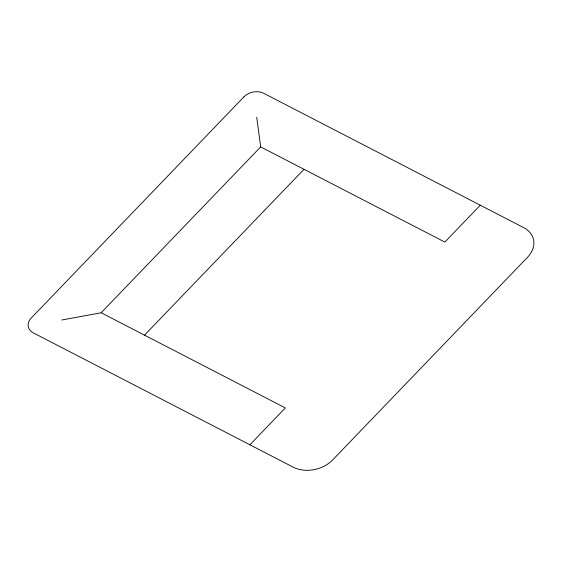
<?xml version="1.0" encoding="UTF-8"?>
<svg xmlns="http://www.w3.org/2000/svg" width="562" height="562" viewBox="0 0 562 562"><rect width="100%" height="100%" fill="white"/><g stroke="black" fill="none" stroke-linecap="round" stroke-linejoin="round"><path stroke-width="0.84" d="M61.792 319.996L101.181 312.76L260.677 146.9L256.729 117.275M144.518 335.156L304.014 169.295M249.914 444.795L285.356 407.935L101.181 312.76M480.299 205.214L444.851 242.074L260.677 146.9M243.922 96.868L31.261 318.008A14.183 10.537 -13.9 0 0 33.235 332.823L293.252 467.184A28.36 21.075 -13.9 0 0 332.641 459.955L527.577 257.234A28.36 21.075 -13.9 0 0 523.629 227.61L263.62 93.25A14.183 10.537 -13.9 0 0 243.922 96.868"/></g></svg>
